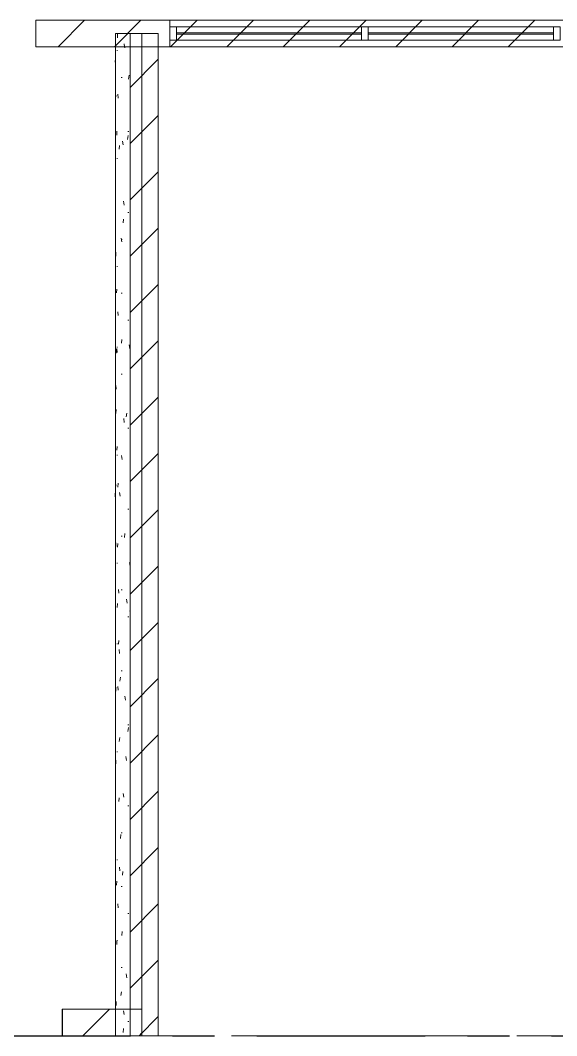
# Model space of a CAD drawing. Header units: millimetres. Extents: x -4000 to 187956, y -58990 to 162485.
# Drawn here: x 50733 to 54777, y 111450 to 119100 of the extents above; entities that cross this region are included whole.
import ezdxf

# ---------------------------------------------------------------- set-up
doc = ezdxf.new("R2010")
doc.units = ezdxf.units.MM
doc.linetypes.add('Grid Line', pattern=[2222.5, 1270, -317.5, 317.5, -317.5])
doc.linetypes.add('Grid Line 12_5mm', pattern=[2150, 1250, -300, 300, -300])
for name, color, linetype, lineweight in [('A-GLAZ-CURT', 52, 'Continuous', 9), ('A-GLAZ-CWMG', 51, 'Continuous', 9), ('A-WALL', 113, 'Continuous', 13), ('A-WALL-PATT', 111, 'Continuous', 13), ('S-GRID', 1, 'Continuous', 30)]:
    doc.layers.add(name, color=color, linetype=linetype, lineweight=lineweight)
pattern_1 = [(45, (0, 0), (-212.13203, 212.13203), [])]

# ---------------------------------------------------------------- blocks, each defined once
blk = doc.blocks.new('System Panel - System Panel1-380615-FFS - TANG 1')
at = {"layer": 'A-GLAZ-CURT', "color": 253}
for p, q in [((-698, 5), (698, 5)), ((698, -5), (-698, -5))]:
    blk.add_line(p, q, dxfattribs=at)
at = {"layer": 'A-GLAZ-CURT', "color": 254}
for p, q in [((698, 5), (-698, 5)), ((-698, -5), (-698, 5)), ((-698, 5), (-698, -5)), ((698, 5), (698, -5)), ((698, 5), (698, -5)), ((-698, -5), (698, -5))]:
    blk.add_line(p, q, dxfattribs=at)
blk = doc.blocks.new('Rectangular Mullion - 50 x 100-347488-FFS - TANG 1')
at = {"layer": 'A-GLAZ-CWMG', "color": 252}
for p, q in [((50899.9, 48256.2), (50999.9, 48256.2)), ((50899.9, 46860.2), (50899.9, 48256.2)), ((50999.9, 48256.2), (50999.9, 46860.2)), ((50999.9, 46860.2), (50899.9, 46860.2))]:
    blk.add_line(p, q, dxfattribs=at)
at = {"layer": 'A-GLAZ-CWMG', "color": 254}
for p, q in [((50999.9, 48256.2), (50899.9, 48256.2)), ((50899.9, 46860.2), (50999.9, 46860.2))]:
    blk.add_line(p, q, dxfattribs=at)
at = {"layer": 'A-GLAZ-CWMG', "color": 253}
for p, q in [((50899.9, 48256.2), (50899.9, 46860.2)), ((50999.9, 48256.2), (50999.9, 46860.2))]:
    blk.add_line(p, q, dxfattribs=at)
blk = doc.blocks.new('Rectangular Mullion - 50 x 100-347489-FFS - TANG 1')
at = {"layer": 'A-GLAZ-CWMG', "color": 254}
for p, q in [((50899.9, 54040.2), (50944.9, 54040.2)), ((50944.9, 54040.2), (50899.9, 54040.2)), ((50899.9, 54040.2), (50899.9, 52644.2)), ((50944.9, 54040.2), (50954.9, 54040.2)), ((50954.9, 54040.2), (50999.9, 54040.2)), ((50999.9, 54040.2), (50954.9, 54040.2)), ((50999.9, 52644.2), (50999.9, 54040.2)), ((50899.9, 52644.2), (50944.9, 52644.2)), ((50944.9, 52644.2), (50899.9, 52644.2)), ((50954.9, 52644.2), (50944.9, 52644.2)), ((50954.9, 52644.2), (50999.9, 52644.2)), ((50999.9, 52644.2), (50954.9, 52644.2))]:
    blk.add_line(p, q, dxfattribs=at)
at = {"layer": 'A-GLAZ-CWMG', "color": 253}
for p, q in [((50899.9, 52644.2), (50899.9, 54040.2)), ((50999.9, 52644.2), (50999.9, 54040.2))]:
    blk.add_line(p, q, dxfattribs=at)
at = {"layer": 'A-GLAZ-CWMG', "color": 90}
for p, q in [((50954.9, 54040.2), (50944.9, 54040.2)), ((50944.9, 52644.2), (50954.9, 52644.2))]:
    blk.add_line(p, q, dxfattribs=at)
blk = doc.blocks.new('Rectangular Mullion - 50 x 100-351170-FFS - TANG 1')
at = {"layer": 'A-GLAZ-CWMG', "color": 252}
for p, q in [((0, 50), (-50, 50)), ((-50, 50), (-50, -50)), ((0, -50), (0, 50)), ((-50, -50), (0, -50))]:
    blk.add_line(p, q, dxfattribs=at)
at = {"layer": 'A-GLAZ-CWMG', "color": 254}
for p, q in [((-50, 5), (-50, 50)), ((-50, -50), (-50, -5))]:
    blk.add_line(p, q, dxfattribs=at)
at = {"layer": 'A-GLAZ-CWMG', "color": 253}
for p, q in [((-50, 50), (0, 50)), ((0, 50), (0, -50)), ((0, -50), (-50, -50))]:
    blk.add_line(p, q, dxfattribs=at)
at = {"layer": 'A-GLAZ-CWMG', "color": 90}
blk.add_line((-50, -5), (-50, 5), dxfattribs=at)
blk = doc.blocks.new('Rectangular Mullion - 50 x 100-351166-FFS - TANG 1')
at = {"layer": 'A-GLAZ-CWMG', "color": 253}
for p, q in [((25, 50), (-25, 50)), ((-25, -50), (25, -50))]:
    blk.add_line(p, q, dxfattribs=at)
at = {"layer": 'A-GLAZ-CWMG', "color": 254}
for p, q in [((-25, 50), (-25, 5)), ((25, 5), (25, 50)), ((-25, -5), (-25, -50)), ((25, -50), (25, -5))]:
    blk.add_line(p, q, dxfattribs=at)
at = {"layer": 'A-GLAZ-CWMG', "color": 252}
for p, q in [((-25, -50), (-25, 50)), ((-25, 50), (25, 50)), ((25, 50), (25, -50)), ((25, -50), (-25, -50))]:
    blk.add_line(p, q, dxfattribs=at)
at = {"layer": 'A-GLAZ-CWMG', "color": 90}
for p, q in [((-25, 5), (-25, -5)), ((25, -5), (25, 5))]:
    blk.add_line(p, q, dxfattribs=at)
blk = doc.blocks.new('Rectangular Mullion - 50 x 100-V781-FFS - TANG 1')
at = {"layer": 'A-GLAZ-CWMG', "color": 253}
for p, q in [((25, 50), (-25, 50)), ((-25, -50), (25, -50))]:
    blk.add_line(p, q, dxfattribs=at)
at = {"layer": 'A-GLAZ-CWMG', "color": 254}
for p, q in [((-25, 50), (-25, 5)), ((25, 5), (25, 50)), ((-25, -5), (-25, -50)), ((25, -50), (25, -5))]:
    blk.add_line(p, q, dxfattribs=at)
at = {"layer": 'A-GLAZ-CWMG', "color": 252}
for p, q in [((-25, -50), (-25, 50)), ((-25, 50), (25, 50)), ((25, 50), (25, -50)), ((25, -50), (-25, -50))]:
    blk.add_line(p, q, dxfattribs=at)
at = {"layer": 'A-GLAZ-CWMG', "color": 90}
for p, q in [((-25, 5), (-25, -5)), ((25, -5), (25, 5))]:
    blk.add_line(p, q, dxfattribs=at)
blk = doc.blocks.new('FP_933-FFS - TANG 1')
at = {"layer": 'A-WALL', "color": 35, "lineweight": 15}
blk.add_line((51450, 119000.1), (51450, 118900.1), dxfattribs=at)
at = {"layer": 'A-WALL', "color": 50, "lineweight": 15}
blk.add_line((51450, 118900.1), (51450, 111650.1), dxfattribs=at)
at = {"layer": 'A-WALL', "color": 53, "lineweight": 15}
blk.add_line((51450, 111650), (51450, 111450.1), dxfattribs=at)
at = {"layer": 'A-WALL-PATT', "color": 9, "lineweight": 9}
for p, q in [((51464.9, 118996.1), (51467, 118967.1)), ((51515.8, 118921.7), (51518.9, 118900.1))]:
    blk.add_line(p, q, dxfattribs=at)
at = {"layer": 'A-WALL-PATT', "color": 8, "lineweight": 9}
for p, q in [((51518.9, 118900.1), (51519.9, 118892.7)), ((51449.2, 118785.6), (51449.5, 118814.7)), ((51465.5, 118872), (51461.6, 118872)), ((51449.9, 118668.8), (51449.1, 118668.8)), ((51499.7, 118668.8), (51492.8, 118668.8)), ((51549.3, 118656.8), (51554.4, 118685.8)), ((51451.7, 118508), (51452.6, 118537.1)), ((51468.4, 118542.6), (51470.7, 118513.5)), ((51449.9, 118262.4), (51449.1, 118262.4)), ((51459.8, 118265), (51461.5, 118235.9)), ((51541.3, 118203.2), (51546.2, 118232.3)), ((51552.3, 118262.4), (51542.4, 118262.4)), ((51478.6, 118128.9), (51481.5, 118157.9)), ((51504.7, 118190.6), (51508.5, 118161.6)), ((51450.5, 118054.5), (51451.2, 118083.5)), ((51465.5, 118059.2), (51461.6, 118059.2)), ((51511, 117737.1), (51515, 117708)), ((51450, 117709.8), (51450.6, 117680.8)), ((51449.9, 117652.8), (51449.1, 117652.8)), ((51449.6, 117600.9), (51450.1, 117630)), ((51508, 117573.7), (51511.9, 117602.7)), ((51552.3, 117652.8), (51542.4, 117652.8)), ((51499.7, 117449.6), (51492.8, 117449.6)), ((51494.6, 117459.5), (51498.1, 117430.4)), ((51452.8, 117323.4), (51453.9, 117352.4)), ((51465.5, 117246.4), (51461.6, 117246.4)), ((51458.5, 117045.8), (51460.2, 117074.8)), ((51499.7, 117043.2), (51492.8, 117043.2)), ((51469.4, 116904.3), (51471.7, 116875.3)), ((51552.3, 116840), (51542.4, 116840)), ((51496.1, 116666.6), (51499.6, 116695.6)), ((51456.1, 116592.2), (51457.6, 116621.3)), ((51460.5, 116626.7), (51462.3, 116597.7)), ((51465.5, 116636.8), (51461.6, 116636.8)), ((51553.2, 116654), (51558.3, 116624.9)), ((51449.9, 116433.6), (51449.1, 116433.6)), ((51499.7, 116433.6), (51492.8, 116433.6)), ((51454.1, 116349.2), (51455.3, 116320.1)), ((51454.1, 116138.7), (51455.3, 116167.7)), ((51531.7, 116111.5), (51536.3, 116140.5)), ((51512.7, 116098.8), (51516.8, 116069.8)), ((51449.9, 116027.2), (51449.1, 116027.2)), ((51552.3, 116027.2), (51542.4, 116027.2)), ((51460.5, 115861.1), (51462.3, 115890.1)), ((51465.5, 115824), (51461.6, 115824)), ((51496.1, 115821.2), (51499.7, 115792.2)), ((51451.3, 115618), (51452.2, 115589)), ((51469.4, 115583.5), (51471.7, 115612.6)), ((51449, 115509.1), (51449.2, 115538.2)), ((51482, 115543.7), (51485, 115514.6)), ((51449.9, 115417.6), (51449.1, 115417.6)), ((51552.3, 115417.6), (51542.4, 115417.6)), ((51499.7, 115214.4), (51492.8, 115214.4)), ((51517.5, 115204.3), (51521.8, 115233.4)), ((51452.8, 115164.5), (51453.9, 115135.5)), ((51465.8, 115130), (51468, 115159)), ((51465.5, 115011.2), (51461.6, 115011.2)), ((51555.4, 115015.7), (51560.3, 114988.4)), ((51449.6, 114886.9), (51450.1, 114857.9)), ((51474.4, 114812.5), (51477, 114783.5)), ((51499.7, 114808), (51492.8, 114808)), ((51462.6, 114676.4), (51464.6, 114705.5)), ((51533.7, 114738.2), (51538.4, 114709.1)), ((51552.3, 114604.8), (51542.4, 114604.8)), ((51559.3, 114649.2), (51560.3, 114654.9)), ((51465.5, 114401.6), (51461.6, 114401.6)), ((51472.2, 114398.8), (51474.7, 114427.9)), ((51478.7, 114359), (51481.5, 114329.9)), ((51449.9, 114198.4), (51449.1, 114198.4)), ((51484.2, 114121.3), (51487.3, 114150.3)), ((51499.7, 114198.4), (51492.8, 114198.4)), ((51452, 114046.9), (51452.9, 114075.9)), ((51467.7, 114081.4), (51470, 114052.4)), ((51521.2, 114007), (51525.6, 113978)), ((51449.9, 113792), (51449.1, 113792)), ((51552.3, 113792), (51542.4, 113792)), ((51542.9, 113742.1), (51547.8, 113771.1)), ((51479.5, 113667.7), (51482.4, 113696.7)), ((51465.5, 113588.8), (51461.6, 113588.8)), ((51528.3, 113553.5), (51532.8, 113524.4)), ((51453.3, 113526.3), (51454.4, 113497.2)), ((51449.8, 113248.7), (51450.4, 113219.6)), ((51475.2, 113214.2), (51477.8, 113243.2)), ((51509.7, 113275.9), (51513.7, 113246.9)), ((51449.9, 113182.4), (51449.1, 113182.4)), ((51449.7, 113139.8), (51450.3, 113168.8)), ((51552.3, 113182.4), (51542.4, 113182.4)), ((51487.9, 112936.6), (51491.1, 112965.6)), ((51499.7, 112979.2), (51492.8, 112979.2)), ((51465.5, 112776), (51461.6, 112776)), ((51479.9, 112720.7), (51482.7, 112691.7)), ((51503.1, 112659), (51506.8, 112688)), ((51459, 112584.6), (51460.7, 112613.7)), ((51499.7, 112572.8), (51492.8, 112572.8)), ((51468.7, 112443.2), (51471, 112414.1)), ((51552.3, 112369.6), (51542.4, 112369.6)), ((51497.2, 112205.5), (51500.8, 112234.5)), ((51459.9, 112165.6), (51461.7, 112136.6)), ((51465.5, 112166.4), (51461.6, 112166.4)), ((51449.9, 111963.2), (51449.1, 111963.2)), ((51499.7, 111963.2), (51492.8, 111963.2)), ((51530.3, 111915.2), (51534.9, 111886.2)), ((51491.7, 111751.9), (51495.1, 111780.9)), ((51454.5, 111677.5), (51455.7, 111706.6))]:
    blk.add_line(p, q, dxfattribs=at)
at = {"layer": 'A-WALL-PATT', "color": 254, "lineweight": 9}
for p, q in [((51511.4, 111637.7), (51515.5, 111608.6)), ((51449.9, 111556.8), (51449.1, 111556.8)), ((51552.3, 111556.8), (51542.4, 111556.8)), ((51507.6, 111474.3), (51511.5, 111503.4))]:
    blk.add_line(p, q, dxfattribs=at)
blk = doc.blocks.new('Walls 1 - Walls 1-594429-FFS - TANG 1')
at = {"layer": 'A-WALL-PATT', "lineweight": 9}
h = blk.add_hatch(dxfattribs=at)
h.set_pattern_fill('FP_12', color=250, style=0, pattern_type=2)
h.set_pattern_definition(pattern_1)
h.paths.add_polyline_path([(51561.4, 111450), (51773.2, 111450), (51773.2, 119000.1), (51561.4, 119000.1), (51561.4, 112883.5)])
at = {"layer": 'A-WALL', "color": 35, "lineweight": 15}
for p, q in [((51450, 119000.1), (51450, 118900.1)), ((51561.4, 119000.1), (51450, 119000.1)), ((51650, 118900.1), (51650, 111450)), ((51450, 111450), (51561.4, 111450)), ((51773.2, 111450), (51650, 111450))]:
    blk.add_line(p, q, dxfattribs=at)
at = {"layer": 'A-WALL', "color": 53, "lineweight": 15}
for p, q in [((51650, 119000.1), (51450, 119000.1)), ((51650, 119000.1), (51650, 118900.1)), ((51650, 119000.1), (51773.2, 119000.1)), ((51450, 111650), (51450, 111450.1)), ((51450, 111450), (51649.8, 111450))]:
    blk.add_line(p, q, dxfattribs=at)
at = {"layer": 'A-WALL', "color": 50, "lineweight": 15}
for p, q in [((51773.2, 119000.1), (51561.4, 119000.1)), ((51561.4, 119000.1), (51561.4, 111450)), ((51773.2, 111450), (51773.2, 119000.1)), ((51450, 118900.1), (51450, 111650.1)), ((51561.4, 111450), (51773.2, 111450))]:
    blk.add_line(p, q, dxfattribs=at)
blk.add_blockref('FP_933-FFS - TANG 1', (0, 0), dxfattribs=at)
blk = doc.blocks.new('CMF2_NHAXUONG_A_rvt-1-FFS - TANG 1')
at = {"layer": 'A-WALL-PATT', "lineweight": 9}
h = blk.add_hatch(dxfattribs=at)
h.set_pattern_fill('FP_12', color=250, style=0, pattern_type=2)
h.set_pattern_definition(pattern_1)
h.paths.add_polyline_path([(60149.9, 118900.1), (60149.9, 119100.1), (50850, 119100.1), (50850, 118900.1), (59949.9, 118900.1)])
h = blk.add_hatch(dxfattribs=at)
h.set_pattern_fill('FP_12', color=250, style=0, pattern_type=2)
h.set_pattern_definition(pattern_1)
h.paths.add_polyline_path([(51649.8, 111450), (51649.8, 111650), (51049.8, 111650), (51049.8, 111450)])
h = blk.add_hatch(dxfattribs=at)
h.set_pattern_fill('FP_12', color=250, style=0, pattern_type=2)
h.set_pattern_definition(pattern_1)
h.paths.add_polyline_path([(51561.4, 111450.1), (51561.4, 111650.1), (51050, 111650.1), (51050, 111450.1)])
at = {"layer": 'A-WALL', "color": 50, "lineweight": 15}
for p, q in [((60149.9, 119100.1), (50850, 119100.1)), ((50850, 119100.1), (50850, 118900.1)), ((50850, 118900.1), (59949.9, 118900.1)), ((51449.8, 111650.1), (51449.8, 118900.1)), ((51649.8, 111650), (51049.8, 111650)), ((51049.8, 111650), (51049.8, 111450)), ((51561.4, 111650.1), (51050, 111650.1)), ((51050, 111650.1), (51050, 111450.1)), ((51561.4, 111450.1), (51561.4, 111650.1)), ((51649.8, 111450), (51649.8, 111650)), ((51049.8, 111450), (51649.8, 111450)), ((51050, 111450.1), (51561.4, 111450.1))]:
    blk.add_line(p, q, dxfattribs=at)
at = {"layer": 'A-WALL', "color": 35, "lineweight": 15}
for p, q in [((50850, 118900.1), (50850, 119100.1)), ((51859.8, 119100.1), (50850, 119100.1)), ((51859.8, 119050.1), (51859.8, 119100.1)), ((51859.8, 119100.1), (51859.8, 118900.1)), ((51859.8, 119100.1), (59139.8, 119100.1)), ((59139.8, 119100.1), (51859.8, 119100.1)), ((50850, 118900.1), (51449.8, 118900.1)), ((51449.8, 118900.1), (51449.8, 111650.1)), ((51649.8, 118900.1), (51649.8, 111650)), ((51773.2, 118900.1), (51859.8, 118900.1)), ((51859.8, 118900.1), (51859.8, 118950.1)), ((51859.8, 118900.1), (59139.8, 118900.1)), ((59139.8, 118900.1), (51859.8, 118900.1)), ((51450, 111650.1), (51050, 111650.1)), ((51450, 111650.1), (51561.4, 111650.1))]:
    blk.add_line(p, q, dxfattribs=at)
at = {"layer": 'A-WALL', "color": 53, "lineweight": 15}
for p, q in [((59139.8, 119100.1), (51859.8, 119100.1)), ((51859.8, 118950.1), (51859.8, 119050.1)), ((51454.4, 118900.1), (51450, 118900.1)), ((51467.8, 118900.1), (51454.5, 118900.1)), ((51490, 118900.1), (51468, 118900.1)), ((51521.1, 118900.1), (51490.3, 118900.1)), ((51560.9, 118900.1), (51521.5, 118900.1)), ((51649.8, 118900.1), (51561.4, 118900.1)), ((51649.8, 111650), (51649.8, 118900.1)), ((51649.8, 118900.1), (51773.2, 118900.1)), ((51859.8, 118900.1), (59139.8, 118900.1)), ((51050, 111650), (51050, 111450.1)), ((51450, 111650), (51450, 111450.1)), ((51561.4, 111650), (51649.8, 111650)), ((51050, 111450.1), (51450, 111450.1)), ((51468, 111450.1), (51450, 111450.1)), ((51490.3, 111450.1), (51468, 111450.1)), ((51561.4, 111450.1), (51490.3, 111450.1))]:
    blk.add_line(p, q, dxfattribs=at)
at = {"layer": 'A-WALL', "color": 71, "lineweight": 15}
for p, q in [((51450, 118900.1), (51454.4, 118900.1)), ((51450, 118900.1), (51454.4, 118900.1)), ((51454.5, 118900.1), (51467.8, 118900.1)), ((51454.5, 118900.1), (51467.8, 118900.1)), ((51468, 118900.1), (51490, 118900.1)), ((51468, 118900.1), (51490, 118900.1)), ((51490.3, 118900.1), (51521.1, 118900.1)), ((51490.3, 118900.1), (51521.1, 118900.1)), ((51521.5, 118900.1), (51560.9, 118900.1)), ((51521.5, 118900.1), (51560.9, 118900.1)), ((51561.4, 118900.1), (51649.8, 118900.1)), ((51561.4, 118900.1), (51649.8, 118900.1)), ((51450.1, 111650), (51454.5, 111650)), ((51454.9, 111650), (51468, 111650)), ((51468.5, 111650), (51490.3, 111650)), ((51491.2, 111650), (51521.5, 111650)), ((51522.6, 111650), (51561.4, 111650))]:
    blk.add_line(p, q, dxfattribs=at)
at = {"layer": 'S-GRID', "linetype": 'Grid Line 12_5mm', "lineweight": 9}
blk.add_line((-824.3, 111450), (183641.1, 111450), dxfattribs=at)
at = {"layer": 'A-GLAZ-CURT', "color": 250, "lineweight": 9}
for p in [(52607.8, 119000.1), (54053.8, 119000.1)]:
    blk.add_blockref('System Panel - System Panel1-380615-FFS - TANG 1', p, dxfattribs=at)
at = {"layer": 'A-GLAZ-CWMG', "color": 250, "lineweight": 9}
for name, p, rotation in [('Rectangular Mullion - 50 x 100-351170-FFS - TANG 1', (51859.8, 119000.1), 180), ('Rectangular Mullion - 50 x 100-347488-FFS - TANG 1', (100166, 68050.2), 90), ('Rectangular Mullion - 50 x 100-347489-FFS - TANG 1', (105950, 68050.2), 90), ('Rectangular Mullion - 50 x 100-347488-FFS - TANG 1', (101612, 68050.2), 90), ('Rectangular Mullion - 50 x 100-347489-FFS - TANG 1', (107396, 68050.2), 90)]:
    blk.add_blockref(name, p, dxfattribs=dict(at, rotation=rotation))
at = {"layer": 'A-GLAZ-CWMG', "color": 250, "lineweight": 9, "extrusion": (0, 0, -1), "rotation": 180}
for name, p in [('Rectangular Mullion - 50 x 100-351166-FFS - TANG 1', (-53330.8, 119000.1)), ('Rectangular Mullion - 50 x 100-V781-FFS - TANG 1', (-54776.8, 119000.1))]:
    blk.add_blockref(name, p, dxfattribs=at)
at = {"layer": 'A-WALL', "color": 250, "lineweight": 9}
blk.add_blockref('Walls 1 - Walls 1-594429-FFS - TANG 1', (0, 0), dxfattribs=at)

msp = doc.modelspace()

# ---------------------------------------------------------------- block references
at = {"lineweight": 5}
msp.add_blockref('CMF2_NHAXUONG_A_rvt-1-FFS - TANG 1', (0, 0), dxfattribs=at)

# ---------------------------------------------------------------- next in the draw order: linework, layer by layer
at = {"layer": 'S-GRID', "linetype": 'Grid Line'}
msp.add_line((-824.3, 111450), (183641.1, 111450), dxfattribs=at)

doc.saveas('drawing.dxf')
